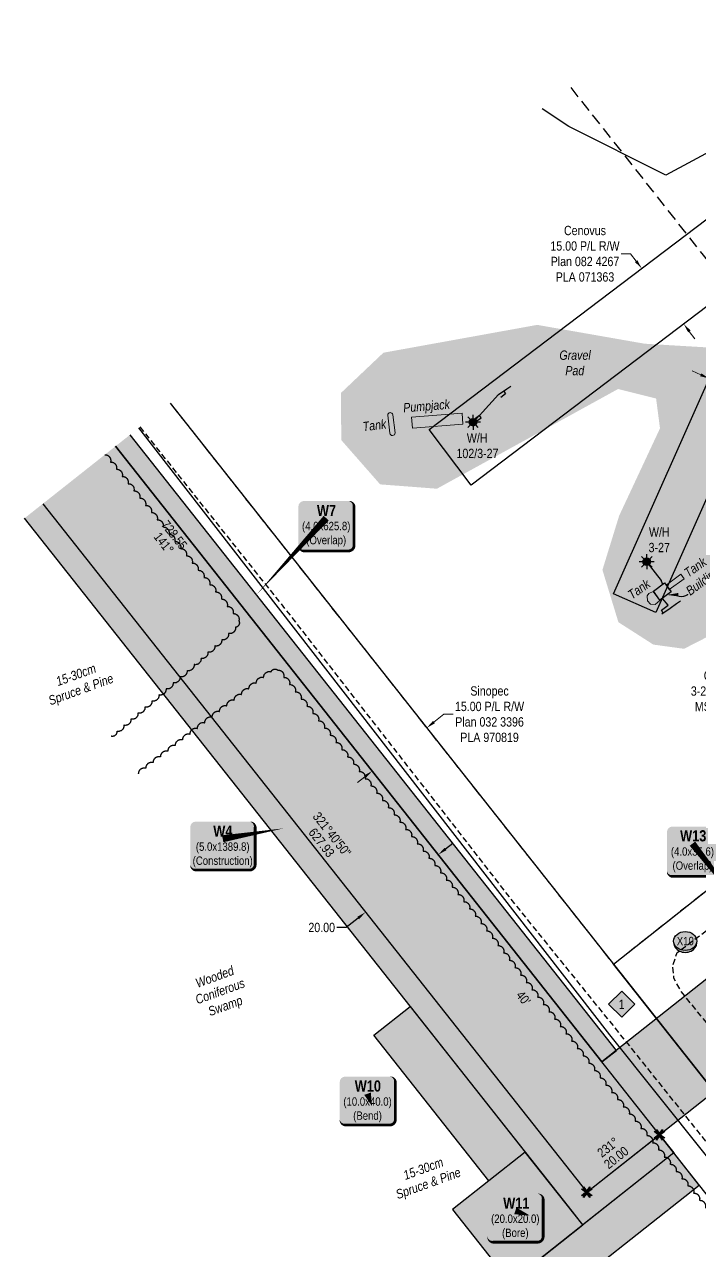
# Model space of a CAD drawing. Extents: x 499040 to 506121, y 6015569 to 6019091.
# Drawn here: x 499040 to 499768, y 6016666 to 6017986 of the extents above; entities that cross this region are included whole.
import ezdxf
from ezdxf.enums import TextEntityAlignment as Align

# ---------------------------------------------------------------- set-up
doc = ezdxf.new("R2010")
doc.units = 0
doc.header["$LTSCALE"] = 5
doc.header["$PDMODE"] = 35
doc.header["$PDSIZE"] = 0.5
for name, pattern in [('0', [1, 1, 0]), ('foc-ACCESSROAD', [3.75, 2.5, -1.25]), ('UG_PIPE', [1.875, 1.25, -0.625])]:
    doc.linetypes.add(name, pattern=pattern)
doc.layers.get('Defpoints').update_dxf_attribs({"color": 9})
for name, color, linetype, lineweight in [('AS-GENERAL', 48, 'Continuous', 18), ('F-RW-T', 190, 'Continuous', 9), ('F-WS-T', 190, 'Continuous', 9), ('T-TEXT', 48, 'Continuous', 18)]:
    doc.layers.add(name, color=color, linetype=linetype, lineweight=lineweight)
for name, color, linetype, true_color in [('AS-PIPE-AG', 7, 'Continuous', 0x7d00fa), ('AS-STRUCTURE-H', 7, 'Continuous', 0xa8a8a8), ('AS-STRUCTURE-T', 7, 'Continuous', 0x454545), ('P-TEMP-BLUE-H', 7, 'Continuous', 0x99e6ff)]:
    doc.layers.add(name, color=color, linetype=linetype, true_color=true_color)
for name, color, linetype in [('AS-PIPE-UG', 44, 'UG_PIPE'), ('AS-ROADS', 254, 'Continuous'), ('F-RW', 190, 'Continuous'), ('F-WS', 190, 'foc-ACCESSROAD'), ('F-WS-S', 8, 'Continuous'), ('L-BD', 7, 'Continuous'), ('L-BD1', 253, 'Continuous'), ('L-MON', 1, 'Continuous'), ('P-BORE', 7, 'Continuous'), ('P-CROSSINGS', 250, 'Continuous'), ('P-PROPOSED', 10, 'Continuous'), ('P-PROPOSED-H', 21, 'Continuous'), ('P-TEMP-BLOCKS', 250, 'Continuous'), ('P-TEMP-BLUE', 146, 'Continuous'), ('P-TXT', 4, 'Continuous'), ('P-WORKAREA', 113, 'Continuous'), ('P-WORKAREA-H', 111, 'Continuous'), ('T-BUSH', 110, '0'), ('T-BUSH-T', 110, 'Continuous'), ('WETLAND', 143, 'Continuous'), ('WETLAND-T', 146, 'Continuous')]:
    doc.layers.add(name, color=color, linetype=linetype)
doc.layers.add('AS-STRUCTURE', color=7, linetype='Continuous', lineweight=30, true_color=0x595959)
doc.styles.add('80', font='ARIALN.TTF', dxfattribs={"height": 10})
doc.styles.add('80CG', font='ARIALN.TTF', dxfattribs={"height": 10})
doc.styles.add('80L', font='ARIALN.TTF', dxfattribs={"height": 10})
doc.styles.add('BOLD', font='ARIALNB.TTF')
doc.styles.add('Crossing', font='ARIALN.TTF', dxfattribs={"height": 10})
doc.dimstyles.new('Compass 5 000', dxfattribs={"dimscale": 5, "dimtxt": 9, "dimasz": 2, "dimexe": 0.2, "dimexo": 0.0625, "dimgap": 0.5, "dimtad": 0, "dimtih": 1, "dimtoh": 1, "dimzin": 0, "dimdsep": 46, "dimtxsty": '80CG', "dimcen": 0.1, "dimse1": 1, "dimse2": 1, "dimclrd": 256, "dimclrt": 256, "dimaunit": 1, "dimadec": 4, "dimazin": 0, "dimtfac": 0.06, "dimtofl": 0, "dimtmove": 0, "dimatfit": 1, "dimfxl": 0.2, "dimtolj": 1, "dimtzin": 0, "dimlwd": -1, "dimarcsym": 0})

# ---------------------------------------------------------------- blocks, each defined once
blk = doc.blocks.new('GAS')
h = blk.add_hatch(color=255)
h.dxf.hatch_style = 1
edge = h.paths.add_edge_path()
edge.add_arc((0, 0), 0.9, 0, 360)
for p, q in [((-0.81, 0), (-1.62, 0)), ((-0.57, 0.57), (-1.14, 1.14)), ((0, 0.81), (0, 1.62)), ((0.57, 0.57), (1.14, 1.14)), ((1.62, 0), (0.81, 0)), ((-0.57, -0.57), (-1.14, -1.14)), ((0, -0.81), (0, -1.62)), ((1.14, -1.14), (0.57, -0.57))]:
    blk.add_line(p, q)
blk.add_circle((0, 0), 0.8)
blk = doc.blocks.new('TEMP')
h = blk.add_hatch(color=255)
h.dxf.hatch_style = 1
h.paths.add_polyline_path([(0, 0.25), (-0.67, 1.15), (-0.67, 0.67), (-1.15, 0.67), (-0.25, 0), (-1.15, -0.67), (-0.67, -0.67), (-0.67, -1.15), (0, -0.25), (0.67, -1.15), (0.67, -0.67), (1.15, -0.67), (0.25, 0), (1.15, 0.67), (0.67, 0.67), (0.67, 1.15)])
h.paths.add_polyline_path([(0.57, 0.85), (0.57, 0.57), (0.85, 0.57), (0.08, 0), (0.85, -0.57), (0.57, -0.57), (0.57, -0.85), (0, -0.08), (-0.57, -0.85), (-0.57, -0.57), (-0.85, -0.57), (-0.08, 0), (-0.85, 0.57), (-0.57, 0.57), (-0.57, 0.85), (0, 0.08)], flags=16)
h = blk.add_hatch(color=1)
h.dxf.hatch_style = 1
h.paths.add_polyline_path([(0, 0.08), (-0.57, 0.85), (-0.57, 0.57), (-0.85, 0.57), (-0.08, 0), (-0.85, -0.57), (-0.57, -0.57), (-0.57, -0.85), (0, -0.08), (0.57, -0.85), (0.57, -0.57), (0.85, -0.57), (0.08, 0), (0.85, 0.57), (0.57, 0.57), (0.57, 0.85)])
at = {"color": 1}
for p, q in [((-0.08, 0), (0.08, 0)), ((0, 0.08), (0, -0.08))]:
    blk.add_line(p, q, dxfattribs=at)
at = {"color": 255, "flags": 128}
blk.add_lwpolyline([(-0.25, 0), (-1.15, 0.67), (-0.67, 0.67), (-0.67, 1.15), (0, 0.25), (0.67, 1.15), (0.67, 0.67), (1.15, 0.67), (0.25, 0), (1.15, -0.67), (0.67, -0.67), (0.67, -1.15), (0, -0.25), (-0.67, -1.15), (-0.67, -0.67), (-1.15, -0.67)], close=True, dxfattribs=at)
at = {"color": 1, "flags": 128}
blk.add_lwpolyline([(-0.08, 0), (-0.85, 0.57), (-0.57, 0.57), (-0.57, 0.85), (0, 0.08), (0.57, 0.85), (0.57, 0.57), (0.85, 0.57), (0.08, 0), (0.85, -0.57), (0.57, -0.57), (0.57, -0.85), (0, -0.08), (-0.57, -0.85), (-0.57, -0.57), (-0.85, -0.57)], close=True, dxfattribs=at)
blk = doc.blocks.new('*U401')
h = blk.add_hatch(color=111)
edge = h.paths.add_edge_path()
edge.add_line((-24, -35.3), (24, -35.3))
edge.add_arc((24, -29.3), 6, 270, 360)
edge.add_line((30, -29.3), (30, 12.5))
edge.add_arc((24, 12.5), 6, 0, 90)
edge.add_line((24, 18.5), (-24, 18.5))
edge.add_arc((-24, 12.5), 6, 90, 180)
edge.add_line((-30, 12.5), (-30, -29.3))
edge.add_arc((-24, -29.3), 6, 180, 270)
at = {"color": 250, "flags": 128}
blk.add_lwpolyline([(-24, -35.3, 3, 3, 0), (24, -35.3, 3, 3, 0.414214), (30, -29.3, 3, 3, 0), (30, 12.5, 3, 0, 0.414214), (24, 18.5, 0, 0, 0), (-24, 18.5, 0, 0, 0.414214), (-30, 12.5, 0, 0, 0), (-30, -29.3, 0, 3, 0.414214)], format="xyseb", close=True, dxfattribs=at)
at = {"flags": 128}
blk.add_lwpolyline([(-75.2, -82.5, 0, 7.5, 0), (0, 0, 0, 0, 0)], format="xyseb", dxfattribs=at)
at = {"color": 250}
for tag, p, height, style in [('TEMP_AREA_W1_001', (-9.2, 2.2), 12, 'BOLD'), ('ENTER_TEXT_001', (-30.7, -12.9), 9, '80')]:
    blk.add_attdef(tag, p, '', height=height, dxfattribs=dict(at, style=style))
blk = doc.blocks.new('*U402')
at = {"true_color": 0x99e6ff}
h = blk.add_hatch(color=141, dxfattribs=at)
edge = h.paths.add_edge_path()
edge.add_line((-24, -33.7), (24, -33.7))
edge.add_arc((24, -27.7), 6, 270, 360)
edge.add_line((30, -27.7), (30, 12.5))
edge.add_arc((24, 12.5), 6, 0, 90)
edge.add_line((24, 18.5), (-24, 18.5))
edge.add_arc((-24, 12.5), 6, 90, 180)
edge.add_line((-30, 12.5), (-30, -27.7))
edge.add_arc((-24, -27.7), 6, 180, 270)
at = {"color": 250, "flags": 128}
blk.add_lwpolyline([(-24, -33.7, 3, 3, 0), (24, -33.7, 3, 3, 0.414214), (30, -27.7, 3, 3, 0), (30, 12.5, 3, 0, 0.414214), (24, 18.5, 0, 0, 0), (-24, 18.5, 0, 0, 0.414214), (-30, 12.5, 0, 0, 0), (-30, -27.7, 0, 3, 0.414214)], format="xyseb", close=True, dxfattribs=at)
at = {"flags": 128}
blk.add_lwpolyline([(4.8, -13.4, 0, 7.5, 0), (0, 0, 0, 0, 0)], format="xyseb", dxfattribs=at)
at = {"color": 250}
for tag, p, height, style in [('TEMP_AREA_W1_001', (-9.2, 2.2), 12, 'BOLD'), ('ENTER_TEXT_001', (-30.7, -12.9), 9, '80')]:
    blk.add_attdef(tag, p, '', height=height, dxfattribs=dict(at, style=style))
blk = doc.blocks.new('*U403')
at = {"true_color": 0x99e6ff}
h = blk.add_hatch(color=141, dxfattribs=at)
edge = h.paths.add_edge_path()
edge.add_line((-24, -33.7), (24, -33.7))
edge.add_arc((24, -27.7), 6, 270, 360)
edge.add_line((30, -27.7), (30, 12.5))
edge.add_arc((24, 12.5), 6, 0, 90)
edge.add_line((24, 18.5), (-24, 18.5))
edge.add_arc((-24, 12.5), 6, 90, 180)
edge.add_line((-30, 12.5), (-30, -27.7))
edge.add_arc((-24, -27.7), 6, 180, 270)
at = {"color": 250, "flags": 128}
blk.add_lwpolyline([(-24, -33.7, 3, 3, 0), (24, -33.7, 3, 3, 0.414214), (30, -27.7, 3, 3, 0), (30, 12.5, 3, 0, 0.414214), (24, 18.5, 0, 0, 0), (-24, 18.5, 0, 0, 0.414214), (-30, 12.5, 0, 0, 0), (-30, -27.7, 0, 3, 0.414214)], format="xyseb", close=True, dxfattribs=at)
at = {"flags": 128}
blk.add_lwpolyline([(15.6, -4.9, 0, 7.5, 0), (0, 0, 0, 0, 0)], format="xyseb", dxfattribs=at)
at = {"color": 250}
for tag, p, height, style in [('TEMP_AREA_W1_001', (-9.2, 2.2), 12, 'BOLD'), ('ENTER_TEXT_001', (-30.7, -12.9), 9, '80')]:
    blk.add_attdef(tag, p, '', height=height, dxfattribs=dict(at, style=style))
blk = doc.blocks.new('*U405')
h = blk.add_hatch(color=111)
edge = h.paths.add_edge_path()
edge.add_line((-21.5, -35.3), (21.5, -35.3))
edge.add_arc((21.5, -29.3), 6, 270, 360)
edge.add_line((27.5, -29.3), (27.5, 12.5))
edge.add_arc((21.5, 12.5), 6, 0, 90)
edge.add_line((21.5, 18.5), (-21.5, 18.5))
edge.add_arc((-21.5, 12.5), 6, 90, 180)
edge.add_line((-27.5, 12.5), (-27.5, -29.3))
edge.add_arc((-21.5, -29.3), 6, 180, 270)
at = {"color": 250, "flags": 128}
blk.add_lwpolyline([(-21.5, -35.3, 3, 3, 0), (21.5, -35.3, 3, 3, 0.414214), (27.5, -29.3, 3, 3, 0), (27.5, 12.5, 3, 0, 0.414214), (21.5, 18.5, 0, 0, 0), (-21.5, 18.5, 0, 0, 0.414214), (-27.5, 12.5, 0, 0, 0), (-27.5, -29.3, 0, 3, 0.414214)], format="xyseb", close=True, dxfattribs=at)
at = {"flags": 128}
blk.add_lwpolyline([(64.1, -81.8, 0, 7.5, 0), (0, 0, 0, 0, 0)], format="xyseb", dxfattribs=at)
at = {"color": 250}
for tag, p, height, style in [('TEMP_AREA_W1_001', (-9.2, 2.2), 12, 'BOLD'), ('ENTER_TEXT_001', (-30.7, -12.9), 9, '80')]:
    blk.add_attdef(tag, p, '', height=height, dxfattribs=dict(at, style=style))
blk = doc.blocks.new('*D429')
at = {"layer": 'Defpoints', "color": 0, "transparency": 16777216}
for p in [(499473.7, 6017228.6), (499550.6, 6017131.3), (499491.8, 6017084.8)]:
    blk.add_point(p, dxfattribs=at)
at = {"layer": 'F-RW-T', "transparency": 16777216}
for p, q in [((499481.5, 6017234.8), (499492.3, 6017243.3)), ((499492.3, 6017243.3), (499502.3, 6017243.3)), ((499407, 6017175.9), (499399.2, 6017169.7))]:
    blk.add_line(p, q, dxfattribs=at)
for points in [[(499480.5, 6017236.1), (499482.6, 6017233.5), (499473.7, 6017228.6)], [(499406, 6017177.2), (499408.1, 6017174.6), (499414.9, 6017182.1)]]:
    blk.add_solid(points, dxfattribs=at)
at = {"layer": 'F-RW-T', "transparency": 16777216, "insert": (499541.4, 6017243.3), "char_height": 10, "attachment_point": 5, "style": '80CG'}
blk.add_mtext('\\A1;Sinopec\\P15.00 P/L R/W\\PPlan 032 3396\\PPLA 970819', dxfattribs=at)
blk = doc.blocks.new('*D430')
at = {"layer": 'Defpoints', "color": 0, "transparency": 16777216}
for p in [(499486.1, 6017092.1), (499407.7, 6017030.1), (499407.7, 6017030)]:
    blk.add_point(p, dxfattribs=at)
at = {"layer": 'P-TXT', "transparency": 16777216}
for p, q in [((499494, 6017098.2), (499501.8, 6017104.4)), ((499399.9, 6017023.8), (499387, 6017013.6)), ((499387, 6017013.6), (499377, 6017013.6))]:
    blk.add_line(p, q, dxfattribs=at)
for points in [[(499493, 6017099.5), (499495, 6017096.9), (499486.1, 6017092)], [(499398.9, 6017025.1), (499400.9, 6017022.5), (499407.7, 6017030)]]:
    blk.add_solid(points, dxfattribs=at)
at = {"layer": 'P-TXT', "transparency": 16777216, "insert": (499360.6, 6017013.6), "char_height": 10, "attachment_point": 5, "style": '80CG'}
blk.add_mtext('\\A1;20.00', dxfattribs=at)
blk = doc.blocks.new('*D432')
at = {"layer": 'Defpoints', "color": 0, "transparency": 16777216}
for p in [(499780.2, 6017609.9), (499823.7, 6017584.6), (499825.9, 6017589.5)]:
    blk.add_point(p, dxfattribs=at)
at = {"layer": 'F-RW-T', "transparency": 16777216}
for p, q in [((499768.9, 6017608.9), (499759.7, 6017613)), ((499832.8, 6017580.5), (499842.2, 6017576.3)), ((499842.2, 6017576.3), (499852.2, 6017576.3))]:
    blk.add_line(p, q, dxfattribs=at)
for points in [[(499769.6, 6017610.4), (499768.2, 6017607.4), (499778, 6017604.9)], [(499833.5, 6017582), (499832.1, 6017579), (499823.7, 6017584.6)]]:
    blk.add_solid(points, dxfattribs=at)
at = {"layer": 'F-RW-T', "transparency": 16777216, "insert": (499891.3, 6017576.3), "char_height": 10, "attachment_point": 5, "style": '80CG'}
blk.add_mtext('\\A1;Cenovus\\P10.00 P/L R/W\\PPLA 090029', dxfattribs=at)
blk = doc.blocks.new('*D433')
at = {"layer": 'Defpoints', "color": 0, "transparency": 16777216}
for p in [(499705.4, 6017723.3), (499706.5, 6017724.2), (499751.8, 6017664.4)]:
    blk.add_point(p, dxfattribs=at)
at = {"layer": 'F-RW-T', "transparency": 16777216}
for p, q in [((499693.3, 6017739.2), (499683.3, 6017739.2)), ((499699.3, 6017731.3), (499693.3, 6017739.2)), ((499756.6, 6017655.6), (499762.7, 6017647.6))]:
    blk.add_line(p, q, dxfattribs=at)
for points in [[(499700.6, 6017732.3), (499698, 6017730.3), (499705.4, 6017723.3)], [(499758, 6017656.6), (499755.3, 6017654.6), (499750.6, 6017663.5)]]:
    blk.add_solid(points, dxfattribs=at)
at = {"layer": 'F-RW-T', "transparency": 16777216, "insert": (499644.2, 6017739.2), "char_height": 10, "attachment_point": 5, "style": '80CG'}
blk.add_mtext('\\A1;Cenovus\\P15.00 P/L R/W\\PPlan 082 4267\\PPLA 071363', dxfattribs=at)
blk = doc.blocks.new('30M BUFFER DISP')
h = blk.add_hatch(color=70)
h.dxf.hatch_style = 1
h.paths.add_polyline_path([(0, 14.1), (14.1, 0), (0, -14.1), (-14.1, 0)])
blk.add_lwpolyline([(0, 14.1), (14.1, 0), (0, -14.1), (-14.1, 0)], close=True)
at = {"color": 235, "style": '80L'}
blk.add_attdef('DISURBANCE', text='', height=10, dxfattribs=at).set_placement((0, 0), align=Align.MIDDLE_CENTER)
blk = doc.blocks.new('*U578')
at = {"true_color": 0x99e6ff}
h = blk.add_hatch(color=141, dxfattribs=at)
edge = h.paths.add_edge_path()
edge.add_line((-29, -33.7), (29, -33.7))
edge.add_arc((29, -27.7), 6, 270, 360)
edge.add_line((35, -27.7), (35, 12.5))
edge.add_arc((29, 12.5), 6, 0, 90)
edge.add_line((29, 18.5), (-29, 18.5))
edge.add_arc((-29, 12.5), 6, 90, 180)
edge.add_line((-35, 12.5), (-35, -27.7))
edge.add_arc((-29, -27.7), 6, 180, 270)
at = {"color": 250, "flags": 128}
blk.add_lwpolyline([(-29, -33.7, 3, 3, 0), (29, -33.7, 3, 3, 0.414214), (35, -27.7, 3, 3, 0), (35, 12.5, 3, 0, 0.414214), (29, 18.5, 0, 0, 0), (-29, 18.5, 0, 0, 0.414214), (-35, 12.5, 0, 0, 0), (-35, -27.7, 0, 3, 0.414214)], format="xyseb", close=True, dxfattribs=at)
at = {"flags": 128}
blk.add_lwpolyline([(65.5, 11.2, 0, 7.5, 0), (0, 0, 0, 0, 0)], format="xyseb", dxfattribs=at)
at = {"color": 250}
for tag, p, height, style in [('TEMP_AREA_W1_001', (-9.2, 2.2), 12, 'BOLD'), ('ENTER_TEXT_001', (-30.7, -12.9), 9, '80')]:
    blk.add_attdef(tag, p, '', height=height, dxfattribs=dict(at, style=style))
blk = doc.blocks.new('xing2')
h = blk.add_hatch(color=50)
h.dxf.hatch_style = 1
edge = h.paths.add_edge_path()
edge.add_ellipse((0, 0), major_axis=(-12.5, 0), ratio=0.816297, start_angle=0, end_angle=360)
h = blk.add_hatch(color=250)
h.dxf.hatch_style = 1
edge = h.paths.add_edge_path()
edge.add_ellipse((0, -2), major_axis=(-12.5, 0), ratio=0.816297, start_angle=0, end_angle=180)
edge.add_line((12.5, -2), (12.5, 0))
edge.add_ellipse((0, 0), major_axis=(-12.5, 0), ratio=0.816297, start_angle=0, end_angle=180, ccw=False)
edge.add_line((-12.5, 0), (-12.5, -2))
at = {"color": 250}
blk.add_ellipse((0, 0), major_axis=(-12.5, 0), ratio=0.816297, dxfattribs=at)
blk.add_ellipse((0, -2), major_axis=(-12.5, 0), ratio=0.816297, start_param=0, end_param=3.141593, dxfattribs=at)
at = {"color": 250, "style": 'Crossing'}
blk.add_attdef('CROSSING', text='', height=9, dxfattribs=at).set_placement((0.1, 0), align=Align.MIDDLE_CENTER)
at = {"color": 250, "style": 'Crossing', "flags": 1}
for tag, p in [('OWNER', (0.1, -12.5)), ('DESCRIPTION', (0.1, -25.8)), ('LOCATION', (0.1, -39.3)), ('DWG_REF', (0.1, -52.8))]:
    blk.add_attdef(tag, text='', height=9, dxfattribs=at).set_placement(p, align=Align.MIDDLE_CENTER)

msp = doc.modelspace()

# ---------------------------------------------------------------- hatches: boundary and pattern name
at = {"layer": 'AS-ROADS'}
h = msp.add_hatch(color=256, dxfattribs=at)
h.dxf.hatch_style = 1
h.paths.add_polyline_path([(499963.955, 6017882.213), (499988.939, 6017882.531), (499990.946, 6017725.176), (499950.265, 6017592.863), (499849.206, 6017389.524), (499817.901, 6017348.054), (499750.906, 6017313.769), (499717.856, 6017318.289), (499680.231, 6017342.374), (499663.001, 6017398.744), (499681.021, 6017457.079), (499725.016, 6017551.194), (499720.806, 6017583.329), (499679.896, 6017593.574), (499484.711, 6017486.164), (499423.546, 6017490.849), (499381.686, 6017538.539), (499381.341, 6017589.309), (499427.086, 6017632.654), (499592.761, 6017662.619), (499708.521, 6017642.329), (499935.224, 6017628.963), (499965.911, 6017728.775)])
at = {"layer": 'AS-STRUCTURE-H'}
h = msp.add_hatch(color=256, dxfattribs=at)
h.dxf.hatch_style = 1
h.paths.add_polyline_path([(499724.891, 6017366.194), (499717.891, 6017375.714), (499730.016, 6017384.634), (499737.026, 6017375.149)])
at = {"layer": 'P-PROPOSED-H'}
h = msp.add_hatch(color=256, dxfattribs=at)
h.dxf.hatch_style = 1
h.paths.add_polyline_path([(499138.488, 6017531.873), (499060.086, 6017469.886), (499646.024, 6016728.473), (500280.952, 6017230.469), (500772.342, 6017182.938), (500796.399, 6017431.643), (500696.917, 6017441.266), (500682.483, 6017292.043), (500250.526, 6017333.824), (499662.455, 6016868.875)])
at = {"layer": 'P-TEMP-BLUE-H'}
h = msp.add_hatch(color=256, dxfattribs=at)
h.dxf.hatch_style = 1
h.paths.add_polyline_path([(499060.086, 6017469.886), (499646.024, 6016728.473), (499724.426, 6016790.461), (499739.935, 6016770.844), (499641.916, 6016693.373), (499626.42, 6016712.981), (499040.482, 6017454.393)])
h = msp.add_hatch(color=256, dxfattribs=at)
h.dxf.hatch_style = 1
h.paths.add_polyline_path([(499456.003, 6016928.617), (499579.945, 6016771.788), (499540.738, 6016740.802), (499416.796, 6016897.631)])
h = msp.add_hatch(color=256, dxfattribs=at)
h.dxf.hatch_style = 1
h.paths.add_polyline_path([(499563.502, 6016631.402), (499641.916, 6016693.373), (499579.945, 6016771.788), (499501.531, 6016709.817)])
h = msp.add_hatch(color=256, dxfattribs=at)
h.dxf.hatch_style = 1
h.paths.add_polyline_path([(499590.925, 6016596.711), (499767.357, 6016736.145), (499739.935, 6016770.844), (499563.502, 6016631.409)])
at = {"layer": 'P-WORKAREA-H'}
h = msp.add_hatch(color=256, dxfattribs=at)
h.dxf.hatch_style = 1
h.paths.add_polyline_path([(499154.168, 6017544.271), (499138.488, 6017531.873), (499662.455, 6016868.875), (499678.135, 6016881.273)])

# ---------------------------------------------------------------- linework, layer by layer
at = {"layer": 'AS-GENERAL', "flags": 128}
msp.add_lwpolyline([(499434.106, 6017545.939, 0.9793917), (499439.636, 6017546.274), (499437.246, 6017565.844, 0.91294382), (499431.676, 6017565.254)], format="xyb", close=True, dxfattribs=at)
for points in [[(499458.366, 6017551.284), (499457.366, 6017563.229), (499511.786, 6017567.539), (499512.721, 6017555.779)], [(499735.051, 6017377.759), (499731.721, 6017382.439), (499747.486, 6017394.099), (499751.106, 6017389.109)], [(499719.746, 6017361.354), (499714.831, 6017361.814), (499711.426, 6017365.464), (499711.126, 6017370.629), (499712.956, 6017373.474), (499717.831, 6017375.634), (499724.936, 6017365.759)]]:
    msp.add_lwpolyline(points, close=True, dxfattribs=at)
at = {"layer": 'AS-PIPE-AG', "flags": 128}
for points in [[(499530.496, 6017565.119), (499524.696, 6017560.864), (499526.551, 6017558.394), (499532.491, 6017562.549), (499530.496, 6017565.119), (499533.946, 6017568.639), (499551.226, 6017587.649), (499559.906, 6017593.659), (499564.451, 6017596.669)], [(499556.726, 6017591.239), (499558.746, 6017588.294), (499553.496, 6017584.389)], [(499710.856, 6017407.214), (499726.226, 6017387.299), (499726.251, 6017387.044), (499727.826, 6017383.384)], [(499728.361, 6017352.139), (499726.536, 6017355.284), (499733.771, 6017360.614), (499727.696, 6017368.074)], [(499727.066, 6017351.269), (499735.906, 6017357.579), (499742.781, 6017362.659), (499747.151, 6017365.569)]]:
    msp.add_lwpolyline(points, dxfattribs=at)
at = {"layer": 'AS-PIPE-UG', "flags": 128}
for points in [[(500034.296, 6016577.659), (499963.396, 6016667.249), (499915.521, 6016727.869), (499793.411, 6016888.694), (499747.466, 6016945.109), (499740.066, 6016959.014), (499738.621, 6016971.869), (499743.441, 6016986.579), (499825.741, 6017048.059), (499936.156, 6017130.334), (500023.586, 6017197.449), (500120.131, 6017274.234), (500166.141, 6017310.634), (500189.496, 6017335.749), (500190.586, 6017347.714), (500152.161, 6017403.294), (500080.711, 6017490.899), (500031.176, 6017550.489), (500019.996, 6017570.769), (500017.266, 6017597.389)], [(499164.8, 6017552.677), (499324.436, 6017352.479), (499568.891, 6017038.439), (499692.091, 6016886.009), (499781.571, 6016774.074), (499845.961, 6016692.479), (499956.436, 6016553.184)]]:
    msp.add_lwpolyline(points, dxfattribs=at)
at = {"layer": 'AS-STRUCTURE', "flags": 128}
msp.add_lwpolyline([(499724.891, 6017366.194), (499717.891, 6017375.714), (499730.016, 6017384.634), (499737.026, 6017375.149)], close=True, dxfattribs=at)
at = {"layer": 'F-RW'}
msp.add_lwpolyline([(500457.328, 6016002.399), (500480.142, 6016238.256), (500237.858, 6016261.686), (499674.778, 6016974.177), (500145.189, 6017346.099), (499969.038, 6017568.897), (500015.98, 6017721.578), (500012.607, 6017986.111)], dxfattribs=at)
at = {"layer": 'F-RW', "flags": 128}
for points in [[(499953.005, 6017985.351), (499955.088, 6017818.368), (499521.667, 6017490.17), (499476.415, 6017549.93), (499879.662, 6017855.279), (499878.052, 6017984.396)], [(499878.052, 6017984.396), (499881.42, 6017714.344), (499720.588, 6017352.792), (499674.929, 6017373.103), (499831.314, 6017724.66), (499828.083, 6017983.758)], [(499197.289, 6017578.364), (500237.858, 6016261.686), (500592.013, 6016227.437), (500710.264, 6016030.905)], [(500646.035, 6015992.259), (500547.238, 6016156.458), (500198.851, 6016190.149), (499138.488, 6017531.873)]]:
    msp.add_lwpolyline(points, dxfattribs=at)
at = {"layer": 'F-WS', "flags": 128}
msp.add_lwpolyline([(499197.289, 6017578.364), (499674.778, 6016974.177), (500145.189, 6017346.099), (499840.437, 6017731.552), (499800.598, 6017701.384), (499628.384, 6017919.201)], dxfattribs=at)
at = {"layer": 'P-PROPOSED', "flags": 128}
msp.add_lwpolyline([(499060.086, 6017469.886), (499646.024, 6016728.473), (500280.952, 6017230.469), (500772.342, 6017182.938), (500796.399, 6017431.643), (500696.917, 6017441.266), (500682.483, 6017292.043), (500250.526, 6017333.824), (499662.455, 6016868.875), (499138.488, 6017531.873)], dxfattribs=at)
at = {"layer": 'P-TEMP-BLUE'}
msp.add_lwpolyline([(499060.086, 6017469.886), (499646.024, 6016728.473), (499724.426, 6016790.461), (499739.935, 6016770.844), (499641.916, 6016693.373), (499626.42, 6016712.981), (499040.482, 6017454.393)], dxfattribs=at)
for points in [[(499456.003, 6016928.617), (499579.945, 6016771.788), (499540.738, 6016740.802), (499416.796, 6016897.631)], [(499563.502, 6016631.402), (499641.916, 6016693.373), (499579.945, 6016771.788), (499501.531, 6016709.817)], [(499590.925, 6016596.711), (499767.357, 6016736.145), (499739.935, 6016770.844), (499563.502, 6016631.409)]]:
    msp.add_lwpolyline(points, close=True, dxfattribs=at)
at = {"layer": 'P-WORKAREA'}
msp.add_lwpolyline([(499138.488, 6017531.873), (499662.455, 6016868.875), (499678.135, 6016881.273), (499154.168, 6017544.271)], dxfattribs=at)
at = {"layer": 'T-BUSH', "flags": 128}
for points in [[(499126.878, 6017522.653, -0.52056705), (499133.161, 6017514.88, -0.52056705), (499139.445, 6017507.108, -0.52056705), (499145.728, 6017499.335, -0.52056705), (499152.011, 6017491.563, -0.52056705), (499158.295, 6017483.79, -0.52056705), (499164.578, 6017476.017, -0.52056705), (499170.861, 6017468.245, -0.52056705), (499177.145, 6017460.472, -0.52056705), (499183.428, 6017452.7, -0.52056705), (499189.711, 6017444.927, -0.52056705), (499195.995, 6017437.155, -0.52056705), (499202.278, 6017429.382, -0.52056705), (499208.561, 6017421.61, -0.52056705), (499214.845, 6017413.837, -0.52056705), (499221.128, 6017406.065, -0.52056705), (499227.411, 6017398.292, -0.52056705), (499233.695, 6017390.52, -0.52056705), (499239.978, 6017382.747, -0.52056705), (499246.261, 6017374.975, -0.52056705), (499252.545, 6017367.202, -0.52056705), (499258.828, 6017359.429, -0.52056705), (499265.111, 6017351.657, -0.52056705), (499271.395, 6017343.884, -0.52056705), (499267.75, 6017336.902, -0.52056705), (499260.317, 6017330.221, -0.52056705), (499252.883, 6017323.541, -0.52056705), (499245.449, 6017316.86, -0.52056705), (499238.015, 6017310.179, -0.52056705), (499230.581, 6017303.499, -0.52056705), (499223.148, 6017296.818, -0.52056705), (499215.594, 6017290.273, -0.52056705), (499208.031, 6017283.739, -0.52056705), (499200.468, 6017277.205, -0.52056705), (499192.905, 6017270.671, -0.52056705), (499185.342, 6017264.137, -0.52056705), (499177.779, 6017257.603, -0.52056705), (499170.216, 6017251.069, -0.52056705), (499162.653, 6017244.535, -0.52056705), (499155.09, 6017238.001, -0.52056705), (499147.527, 6017231.467, -0.52056705), (499139.964, 6017224.933, -0.52056705), (499133.766, 6017219.578, -0.52056705)], [(499163.435, 6017179.228, -0.52056705), (499171.355, 6017185.324, -0.52056705), (499179.276, 6017191.42, -0.52056705), (499187.196, 6017197.516, -0.52056705), (499195.116, 6017203.612, -0.52056705), (499203.036, 6017209.709, -0.52056705), (499210.957, 6017215.805, -0.52056705), (499218.877, 6017221.901, -0.52056705), (499226.797, 6017227.997, -0.52056705), (499234.717, 6017234.093, -0.52056705), (499242.638, 6017240.189, -0.52056705), (499250.558, 6017246.285, -0.52056705), (499258.478, 6017252.381, -0.52056705), (499266.398, 6017258.477, -0.52056705), (499274.319, 6017264.573, -0.52056705), (499282.239, 6017270.669, -0.52056705), (499290.159, 6017276.766, -0.52056705), (499298.079, 6017282.862, -0.52056705), (499306, 6017288.958, -0.52056705), (499313.409, 6017290.787, -0.52056705), (499319.665, 6017282.992, -0.52056705), (499325.92, 6017275.198, -0.52056705), (499332.176, 6017267.403, -0.52056705), (499338.432, 6017259.608, -0.52056705), (499344.688, 6017251.814, -0.52056705), (499350.944, 6017244.019, -0.52056705), (499357.2, 6017236.224, -0.52056705), (499363.456, 6017228.43, -0.52056705), (499369.712, 6017220.635, -0.52056705), (499375.968, 6017212.841, -0.52056705), (499382.224, 6017205.046, -0.52056705), (499388.48, 6017197.251, -0.52056705), (499394.736, 6017189.457, -0.52056705), (499400.991, 6017181.662, -0.52056705), (499407.247, 6017173.867, -0.52056705), (499413.503, 6017166.073, -0.52056705), (499419.759, 6017158.278, -0.52056705), (499426.015, 6017150.484, -0.52056705), (499432.271, 6017142.689, -0.52056705), (499438.527, 6017134.894, -0.52056705), (499444.783, 6017127.1, -0.52056705), (499451.039, 6017119.305, -0.52056705), (499457.295, 6017111.511, -0.52056705), (499463.551, 6017103.716, -0.52056705), (499469.807, 6017095.921, -0.52056705), (499476.062, 6017088.127, -0.52056705), (499482.318, 6017080.332, -0.52056705), (499488.574, 6017072.537, -0.52056705), (499494.83, 6017064.743, -0.52056705), (499501.086, 6017056.948, -0.52056705), (499507.342, 6017049.154, -0.52056705), (499513.598, 6017041.359, -0.52056705), (499519.854, 6017033.564, -0.52056705), (499526.075, 6017025.742, -0.52056705), (499532.18, 6017017.829, -0.52056705), (499538.285, 6017009.915, -0.52056705), (499544.39, 6017002.002, -0.52056705), (499550.495, 6016994.089, -0.52056705), (499556.6, 6016986.175, -0.52056705), (499562.705, 6016978.262, -0.52056705), (499568.81, 6016970.349, -0.52056705), (499574.915, 6016962.435, -0.52056705), (499581.02, 6016954.522, -0.52056705), (499587.126, 6016946.609, -0.52056705), (499593.231, 6016938.696, -0.52056705), (499599.336, 6016930.782, -0.52056705), (499605.441, 6016922.869, -0.52056705), (499611.546, 6016914.956, -0.52056705), (499617.651, 6016907.042, -0.52056705), (499623.756, 6016899.129, -0.52056705), (499629.861, 6016891.216, -0.52056705), (499635.966, 6016883.302, -0.52056705), (499642.071, 6016875.389, -0.52056705), (499648.177, 6016867.476, -0.52056705), (499654.282, 6016859.563, -0.52056705), (499660.387, 6016851.649, -0.52056705), (499666.576, 6016843.802, -0.52056705), (499672.884, 6016836.05, -0.52056705), (499679.193, 6016828.298, -0.52056705), (499685.502, 6016820.546, -0.52056705), (499691.81, 6016812.794, -0.52056705), (499698.119, 6016805.042, -0.52056705), (499704.428, 6016797.29, -0.52056705), (499710.736, 6016789.538, -0.52056705), (499717.045, 6016781.786, -0.52056705), (499723.354, 6016774.034, -0.52056705), (499729.662, 6016766.282, -0.52056705), (499735.971, 6016758.53, -0.52056705), (499742.279, 6016750.778, -0.52056705), (499748.588, 6016743.026, -0.52056705), (499754.897, 6016735.274, -0.52056705), (499761.205, 6016727.522, -0.52056705), (499767.514, 6016719.77, -0.52056705), (499773.823, 6016712.018, -0.52056705), (499780.131, 6016704.266, -0.52056705), (499786.44, 6016696.514, -0.52056705), (499792.749, 6016688.762, -0.52056705), (499799.057, 6016681.01, -0.52056705), (499805.366, 6016673.258, -0.52056705), (499811.614, 6016665.458, -0.52056705), (499817.69, 6016657.523, -0.52056705), (499823.766, 6016649.587, -0.52056705), (499829.842, 6016641.652, -0.52056705), (499835.919, 6016633.716, -0.52056705), (499841.995, 6016625.781, -0.52056705), (499848.071, 6016617.845, -0.52056705), (499854.147, 6016609.91, -0.52056705), (499860.223, 6016601.974, -0.52056705), (499866.3, 6016594.039, -0.52056705), (499872.376, 6016586.103, -0.52056705), (499878.452, 6016578.168, -0.52056705), (499884.528, 6016570.232, -0.52056705), (499890.605, 6016562.297, -0.52056705), (499896.681, 6016554.361, -0.52056705), (499902.757, 6016546.426, -0.52056705), (499908.833, 6016538.49, -0.52056705), (499914.909, 6016530.555, -0.52056705), (499920.986, 6016522.619, -0.52056705), (499925.634, 6016514.171, -0.52056705), (499925.992, 6016504.183, -0.52056705), (499926.35, 6016494.195, -0.52056705), (499926.709, 6016484.206, -0.52056705), (499927.067, 6016474.218, -0.52056705), (499927.426, 6016464.23, -0.52056705), (499927.784, 6016454.242, -0.52056705), (499928.142, 6016444.254, -0.52056705), (499928.501, 6016434.265, -0.52056705), (499928.965, 6016421.327, -0.52056705)]]:
    msp.add_lwpolyline(points, format="xyb", dxfattribs=at)
at = {"layer": 'WETLAND'}
for points in [[(499795.453, 6017983.342), (499793.402, 6017857.259), (499731.145, 6017823.892), (499626.956, 6017876.24), (499598.09, 6017895.25)], [(499163.428, 6017551.592), (499670.503, 6016897.828), (500032.792, 6016444.715), (500072.923, 6016378.891), (500089.202, 6016349.878), (500187.75, 6016028.474)]]:
    msp.add_lwpolyline(points, dxfattribs=at)

# ---------------------------------------------------------------- block references
at = {"layer": 'F-WS-S', "xscale": 4.997314350000027, "yscale": 4.997314350000027, "zscale": 4.997314350000027}
for p in [(499523.621, 6017557.789), (499710.726, 6017407.529)]:
    msp.add_blockref('GAS', p, dxfattribs=at)
at = {"layer": 'L-MON', "xscale": 4.997314350000027, "yscale": 4.997314350000027, "zscale": 4.997314350000027}
for p in [(499724.426, 6016790.461), (499646.024, 6016728.473)]:
    msp.add_blockref('TEMP', p, dxfattribs=at)
at = {"layer": 'P-BORE', "xscale": 0.99946287, "yscale": 0.99946287, "zscale": 0.99946287}
msp.add_blockref('30M BUFFER DISP', (499683.786, 6016930.971), dxfattribs=at).add_auto_attribs({'DISURBANCE': '1'})
at = {"layer": 'P-CROSSINGS', "color": 6, "xscale": 0.99946287, "yscale": 0.99946287, "zscale": 0.99946287}
msp.add_blockref('xing2', (499752.217, 6016999.031), dxfattribs=at).add_auto_attribs({'CROSSING': 'X10'})
at = {"layer": 'P-TEMP-BLOCKS'}
ref = msp.add_blockref('*U401', (499365.481, 6017454.45), dxfattribs=dict(at, xscale=0.99946287, yscale=0.99946287, zscale=0.99946287))
ref.add_attrib('TEMP_AREA_W1_001', 'W7', (499355.463, 6017456.713), dxfattribs={"layer": '0', "color": 250, "height": 11.9936, "style": 'BOLD'})
ref.add_attrib('ENTER_TEXT_001', '(4.0x625.8)', (499339.422, 6017441.526), dxfattribs={"layer": '0', "color": 250, "height": 8.99517, "style": '80'})
ref.add_attrib('ENTER_TEXT_002', '(Overlap)', (499344.014, 6017426.375), dxfattribs={"layer": '0', "color": 250, "height": 8.9952, "style": '80'})
ref = msp.add_blockref('*U578', (499253.979, 6017109.156), dxfattribs=dict(at, xscale=0.99946287, yscale=0.99946287, zscale=0.99946287))
ref.add_attrib('TEMP_AREA_W1_001', 'W4', (499243.814, 6017111.399), dxfattribs={"layer": '0', "color": 250, "height": 11.9936, "style": 'BOLD'})
ref.add_attrib('ENTER_TEXT_001', '(5.0x1389.8)', (499225.054, 6017096.232), dxfattribs={"layer": '0', "color": 250, "height": 8.99517, "style": '80'})
ref.add_attrib('ENTER_TEXT_002', '(Construction)', (499221.631, 6017081.081), dxfattribs={"layer": '0', "color": 250, "height": 8.99517, "style": '80'})
ref = msp.add_blockref('*U405', (499759.965, 6017103.879), dxfattribs=dict(at, xscale=0.99946287, yscale=0.99946287, zscale=0.99946287))
ref.add_attrib('TEMP_AREA_W1_001', 'W13', (499746.658, 6017106.388), dxfattribs={"layer": '0', "color": 250, "height": 11.9936, "style": 'BOLD'})
ref.add_attrib('ENTER_TEXT_001', '(4.0x35.6)', (499736.771, 6017090.955), dxfattribs={"layer": '0', "color": 250, "height": 8.9952, "style": '80'})
ref.add_attrib('ENTER_TEXT_002', '(Overlap)', (499738.498, 6017075.804), dxfattribs={"layer": '0', "color": 250, "height": 8.9952, "style": '80'})
ref = msp.add_blockref('*U402', (499409.997, 6016834.579), dxfattribs=dict(at, xscale=0.99946287, yscale=0.99946287, zscale=0.99946287))
ref.add_attrib('TEMP_AREA_W1_001', 'W10', (499396.187, 6016836.924), dxfattribs={"layer": '0', "color": 250, "height": 11.9936, "style": 'BOLD'})
ref.add_attrib('ENTER_TEXT_001', '(10.0x40.0)', (499383.938, 6016821.655), dxfattribs={"layer": '0', "color": 250, "height": 8.99517, "style": '80'})
ref.add_attrib('ENTER_TEXT_002', '(Bend)', (499394.541, 6016806.51), dxfattribs={"layer": '0', "color": 250, "height": 8.9952, "style": '80'})
ref = msp.add_blockref('*U403', (499569.151, 6016708.386), dxfattribs=dict(at, xscale=0.99946287, yscale=0.99946287, zscale=0.99946287))
ref.add_attrib('TEMP_AREA_W1_001', 'W11', (499556.123, 6016710.63), dxfattribs={"layer": '0', "color": 250, "height": 11.9936, "style": 'BOLD'})
ref.add_attrib('ENTER_TEXT_001', '(20.0x20.0)', (499543.092, 6016695.463), dxfattribs={"layer": '0', "color": 250, "height": 8.99517, "style": '80'})
ref.add_attrib('ENTER_TEXT_002', '(Bore)', (499554.846, 6016680.318), dxfattribs={"layer": '0', "color": 250, "height": 8.9952, "style": '80'})

# ---------------------------------------------------------------- texts
at = {"layer": 'AS-STRUCTURE-T', "insert": (499752.869, 6017379.589), "char_height": 9.99461, "attachment_point": 1, "rotation": 36.4254, "style": '80L'}
msp.add_mtext_dynamic_manual_height_columns('\\pi-1.42588;{\\fArial Narrow|b0|i1|c0|p34;Building}', width=37.48119, gutter_width=49.946, heights=[0], dxfattribs=at)
at = {"layer": 'F-WS-S', "char_height": 9.99461, "attachment_point": 1, "style": '80L'}
for s, width, insert in [('\\pi11.79491;W/H\\P\\pi0.64813;102/3-27', 44.73122, (499505.149, 6017545.847)), ('\\pi0.65752;W/H\\P\\pi0.27233;3-27', 22.45644, (499712.46, 6017444.488))]:
    msp.add_mtext_dynamic_manual_height_columns(s, width=width, gutter_width=49.946, heights=[0], dxfattribs=dict(at, insert=insert))
at = {"layer": 'F-WS-T', "insert": (499754.796, 6017289.906), "char_height": 9.99461, "attachment_point": 1, "style": '80L'}
msp.add_mtext_dynamic_manual_height_columns('\\pi17.35571;Cenovus\\P\\pi3.44098;3-27 (Surface)\\P\\pi7.69858;MSL 071000', width=78.90997, gutter_width=49.946, heights=[0], dxfattribs=at)
at = {"layer": 'L-BD', "style": '80L'}
for s, p in [('141°', (499190.676, 6017427.554)), ("40'", (499577.892, 6016937.592))]:
    msp.add_text(s, height=9.9946, rotation=308.3193, dxfattribs=at).set_placement(p, align=Align.MIDDLE)
at = {"layer": 'L-BD', "insert": (499205.788, 6017439.566), "char_height": 9.9946, "width": 34.55619, "attachment_point": 2, "rotation": 308.3193, "style": '80L', "bg_fill": 1, "box_fill_scale": 1.15, "bg_fill_color": 21, "bg_fill_transparency": 0}
msp.add_mtext('728.55', dxfattribs=at)
at = {"layer": 'L-BD1', "style": '80L'}
for s, p in [('321°40\'50"', (499371.678, 6017113.898)), ('627.93', (499360.504, 6017105.067))]:
    msp.add_text(s, height=9.9946, rotation=308.31929, dxfattribs=at).set_placement(p, align=Align.MIDDLE_CENTER)
for s, p in [('231°', (499669.057, 6016776.944)), ('20.00', (499677.888, 6016765.77))]:
    msp.add_text(s, height=9.9946, rotation=38.3193, dxfattribs=at).set_placement(p, align=Align.MIDDLE)
at = {"layer": 'T-BUSH-T', "char_height": 9.99463, "attachment_point": 1, "rotation": 20, "style": '80L'}
for insert in [(499058.985, 6017277.743), (499433.111, 6016745.833)]:
    msp.add_mtext_dynamic_manual_height_columns('\\pi15.17911;{\\fArial Narrow|b0|i1|c0|p34;15-30cm \\P\\pi0.43261;Spruce & Pine}', width=72.96834, gutter_width=47.449, heights=[0], dxfattribs=dict(at, insert=insert))
at = {"layer": 'T-TEXT', "insert": (499616.728, 6017635.005), "char_height": 9.99461, "attachment_point": 1, "style": '80L'}
msp.add_mtext_dynamic_manual_height_columns('\\pi-0.06115;{\\fArial Narrow|b0|i1|c0|p34;Gravel \\P\\pi6.31331;Pad}', width=32.97717, gutter_width=49.946, heights=[0], dxfattribs=at)
at = {"layer": 'T-TEXT', "char_height": 9.99461, "attachment_point": 1, "style": '80L'}
for s, width, insert, rotation in [('\\pi0.28172;{\\fArial Narrow|b0|i1|c0|p34;Pumpjack}', 50.95235, (499447.755, 6017578.258), 4.528306), ('\\pi0.75198;{\\fArial Narrow|b0|i1|c0|p34;Tank}', 26.1496, (499403.376, 6017557.754), 7.170649), ('\\pi0.75198;{\\fArial Narrow|b0|i1|c0|p34;Tank}', 26.1496, (499749.048, 6017397.917), 35.258205), ('\\pi0.75198;{\\fArial Narrow|b0|i1|c0|p34;Tank}', 26.1496, (499688.445, 6017374.302), 35.258205)]:
    msp.add_mtext_dynamic_manual_height_columns(s, width=width, gutter_width=49.946, heights=[0], dxfattribs=dict(at, insert=insert, rotation=rotation))
at = {"layer": 'WETLAND-T', "insert": (499221.662, 6016957.32), "char_height": 10, "attachment_point": 1, "rotation": 20, "style": '80L'}
msp.add_mtext_dynamic_manual_height_columns('\\pi1.99746;{\\fArial Narrow|b0|i1|c0|p34;Wooded \\P\\pi-4.31564;Coniferous \\P\\pi4.28259;Swamp}', width=45.70706, gutter_width=49.973, heights=[0], dxfattribs=at)

# ---------------------------------------------------------------- dimensions: what is measured, and where the dimension line sits
at = {"layer": 'F-RW-T'}
for base, p1, p2, angle, text, picture, middle in [((499705.358, 6017723.291), (499751.782, 6017664.42), (499706.53, 6017724.179), 127.134026, 'Cenovus\\P15.00 P/L R/W\\PPlan 082 4267\\PPLA 071363', '*D433', (499644.2, 6017739.238)), ((499823.683, 6017584.55), (499780.246, 6017609.859), (499825.906, 6017589.548), 336.018772, 'Cenovus\\P10.00 P/L R/W\\PPLA 090029', '*D432', (499891.28, 6017576.314))]:
    dim = msp.add_linear_dim(base=base, p1=p1, p2=p2, angle=angle, text=text, dimstyle='Compass 5 000', dxfattribs=at)
    dim.commit()
    dim.dimension.update_dxf_attribs({"geometry": picture, "text_midpoint": middle, "dimtype": 161})
at = {"layer": 'F-RW-T', "color": 4}
dim = msp.add_linear_dim(base=(499473.703, 6017228.605), p1=(499491.802, 6017084.81), p2=(499550.613, 6017131.288), angle=38.31929, text='Sinopec\\P15.00 P/L R/W\\PPlan 032 3396\\PPLA 970819', dimstyle='Compass 5 000', dxfattribs=at)
dim.commit()
dim.dimension.update_dxf_attribs({"geometry": '*D429', "text_midpoint": (499541.406, 6017243.32), "dimtype": 161})
at = {"layer": 'P-TXT'}
dim = msp.add_linear_dim(base=(499407.735, 6017029.991), p1=(499486.079, 6017092.051), p2=(499407.665, 6017030.08), angle=218.31929, text='20.00', dimstyle='Compass 5 000', dxfattribs=at)
dim.commit()
dim.dimension.update_dxf_attribs({"geometry": '*D430', "text_midpoint": (499360.59, 6017013.59), "dimtype": 161})

# ---------------------------------------------------------------- leaders
at = {"layer": 'AS-STRUCTURE-T', "path_type": 1}
msp.add_leader([(499734.69, 6017372.147), (499754.824, 6017372.362), (499755.039, 6017372.577)], dimstyle='Compass 5 000', override={"dimgap": 0.5, "dimtad": 0}, dxfattribs=at)

doc.saveas('drawing.dxf')
